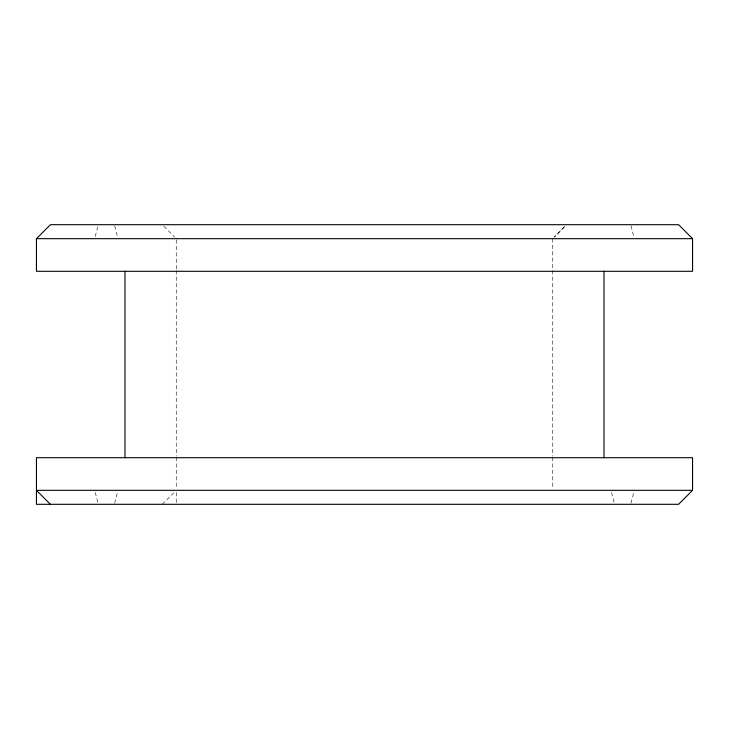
<?xml version="1.0" encoding="UTF-8"?>
<svg xmlns="http://www.w3.org/2000/svg" width="729" height="729" viewBox="0 0 729 729"><rect width="100%" height="100%" fill="white"/><g stroke="black" fill="none" stroke-linecap="round" stroke-linejoin="round"><path stroke-width="0.55" stroke-dasharray="3.65 2.73" d="M95.253 236.524L98.005 225.771M114.699 503.229L117.451 492.476M630.995 503.229L633.747 492.476M564.957 226.245L554.277 237.125L565.175 226.245M162.275 504.304L174.705 491.875M163.825 226.245L174.705 237.125M630.995 225.771L633.747 236.524M611.549 492.476L614.301 503.229M114.699 225.771L117.451 236.524M95.253 492.476L98.005 503.229M552.746 238.675L552.746 269.42M552.746 270.559L552.746 456.163M552.746 457.302L552.746 489.186M176.254 239.814L176.254 269.42M176.254 270.559L176.254 456.163M176.254 457.302L176.254 489.186M176.254 492.476L176.254 503.229"/><path stroke-width="1.09" d="M36.45 238.675L50.429 224.696L678.571 224.696L692.55 238.675L692.55 271.297L36.45 271.297L36.45 238.675L692.55 238.675M692.55 490.325L678.571 504.304L36.45 504.304L36.45 457.703L692.55 457.703L692.55 490.325L36.45 490.325L50.429 504.304M604.004 271.297L604.004 457.703M124.996 271.297L124.996 457.703"/></g></svg>
